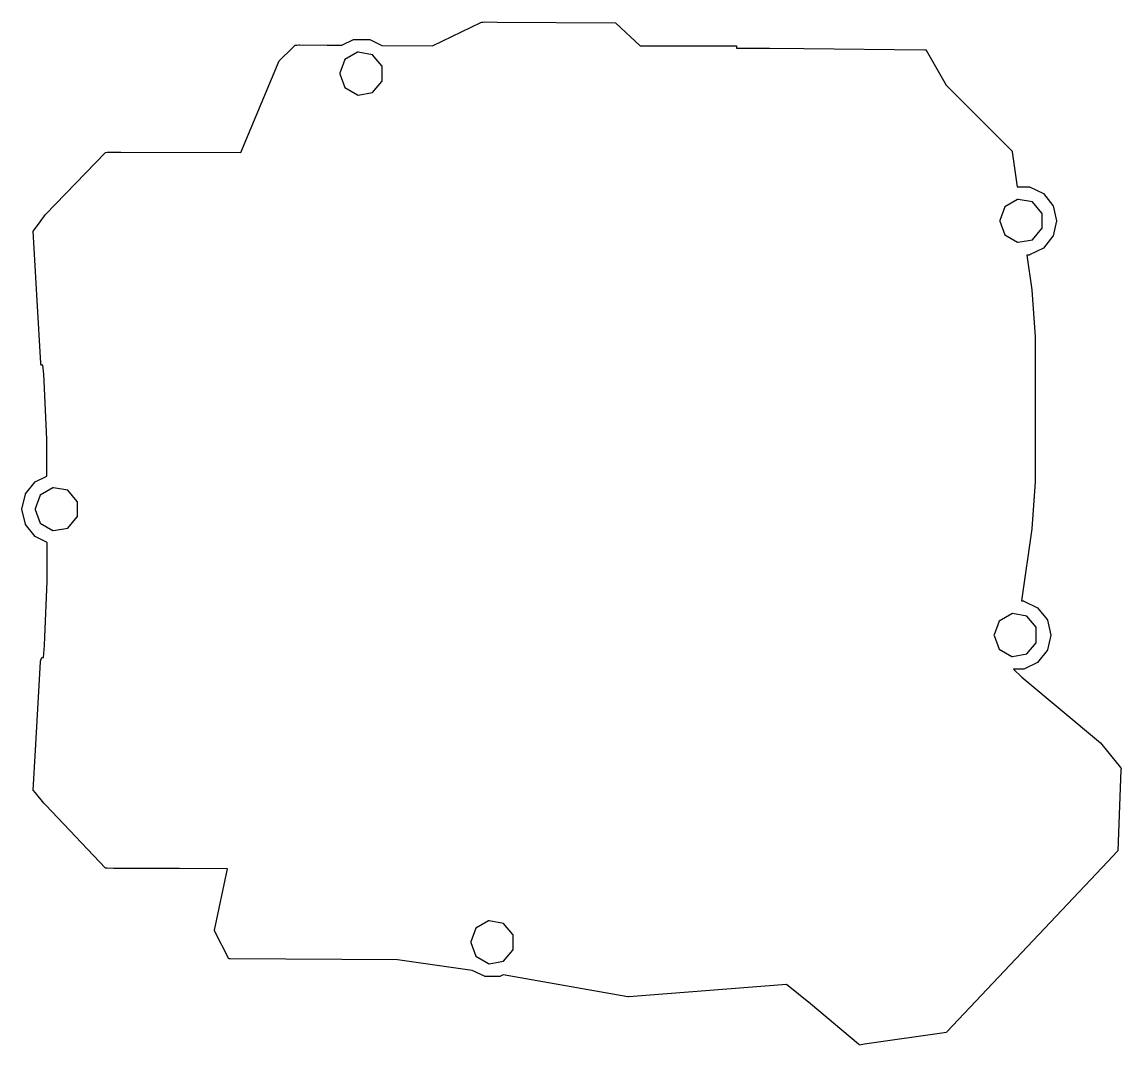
# Model space of a CAD drawing. Extents: x -115 to 18, y 47 to 171.
import ezdxf

# ---------------------------------------------------------------- set-up
doc = ezdxf.new("R2010")
doc.units = 0
doc.layers.get('0').update_dxf_attribs({"linetype": 'CONTINUOUS'})

msp = doc.modelspace()

# ---------------------------------------------------------------- linework, layer by layer
at = {"color": 7}
for points in [[(18.097175, 80.7702), (18.089175, 80.5421), (17.706175, 70.7128), (17.639175, 70.642), (17.637175, 70.6404), (17.637175, 70.6404), (17.637175, 70.6404), (16.477175, 69.4114), (-3.044425, 48.742), (-3.048225, 48.7379), (-3.112825, 48.6696), (-13.070625, 47.2249), (-13.665825, 47.1385), (-13.665825, 47.1385), (-13.728125, 47.1909), (-13.729325, 47.1918), (-13.783725, 47.2375), (-19.635725, 52.1479), (-22.549525, 54.4844), (-41.697225, 52.988), (-41.830425, 52.9776), (-56.946125, 55.6429), (-57.278625, 55.4828), (-57.310025, 55.4677), (-59.202825, 55.4677), (-59.234225, 55.4828), (-60.727525, 56.2019), (-69.812325, 57.4904), (-90.149505, 57.599), (-90.277215, 57.5996), (-90.277215, 57.5996), (-90.288445, 57.6212), (-90.288565, 57.6214), (-92.049615, 60.9979), (-92.049615, 60.9979), (-92.049525, 60.9985), (-92.035005, 61.0854), (-90.460985, 68.5359), (-96.285065, 68.5575), (-104.23209, 68.5869), (-104.32459, 68.5873), (-105.06627, 68.6098), (-105.27643, 68.6253), (-105.27644, 68.6253), (-105.27844, 68.6254), (-112.5218, 76.2566), (-112.7527, 76.512), (-113.7992, 77.7746), (-114.0502, 78.0774), (-114.0502, 78.0774), (-113.7801, 82.9472), (-113.186, 93.6581), (-113.181, 93.7477), (-113.0012, 94.184), (-112.9084, 94.1837), (-112.8151, 94.1833), (-112.6894, 95.6476), (-112.6894, 95.6476), (-112.6443, 96.7129), (-112.3606, 103.4148), (-112.3718, 108.1884), (-113.8213, 108.8864), (-114.9797, 110.339), (-115.0014, 110.3663), (-115.0094, 110.4002), (-115.4229, 112.2116), (-115.0094, 114.0229), (-115.0014, 114.0569), (-114.9797, 114.0841), (-113.8213, 115.53673), (-112.3907, 116.22566), (-112.3911, 116.41141), (-112.4012, 120.71741), (-112.4012, 120.71741), (-112.7322, 127.75722), (-112.7733, 128.63084), (-112.7733, 128.63084), (-112.8699, 129.70265), (-112.9473, 129.70294), (-113.042, 129.70329), (-113.1462, 129.84314), (-113.1512, 129.93542), (-113.5773, 137.5486), (-114.05, 145.9927), (-114.05, 145.9927), (-113.5434, 146.6871), (-112.7005, 147.8424), (-112.55, 148.0098), (-105.27159, 155.5512), (-105.26959, 155.5512), (-105.09311, 155.5616), (-105.09246, 155.5616), (-104.74324, 155.5796), (-104.64834, 155.5792), (-104.6481, 155.5792), (-103.42911, 155.5747), (-88.828275, 155.5206), (-84.163625, 166.6729), (-84.163625, 166.6729), (-82.547925, 168.2457), (-82.223325, 168.5617), (-82.221325, 168.5618), (-82.221325, 168.5618), (-82.047725, 168.5781), (-82.047225, 168.5782), (-81.776625, 168.595), (-81.683325, 168.5945), (-78.341625, 168.5767), (-78.341625, 168.5767), (-78.341625, 168.5767), (-76.551925, 168.5672), (-75.134725, 169.2497), (-75.103325, 169.2648), (-73.210525, 169.2648), (-73.179125, 169.2497), (-71.708225, 168.5413), (-65.547025, 168.5084), (-59.675125, 171.3191), (-59.571325, 171.3562), (-59.414825, 171.3736), (-59.254425, 171.3883), (-57.673725, 171.3771), (-43.300725, 171.2758), (-43.278625, 171.2551), (-40.318425, 168.4885), (-28.621625, 168.4885), (-28.621625, 168.2268), (-24.645025, 168.1915), (-24.644625, 168.1915), (-24.627425, 168.1913), (-20.421725, 168.1498), (-5.725825, 167.9895), (-5.665525, 167.9889), (-5.580925, 167.9879), (-5.571425, 167.9713), (-3.135325, 163.7001), (4.864875, 155.7001), (4.875875, 155.6223), (5.480875, 151.3794), (6.960875, 151.3794), (6.992875, 151.3643), (8.666875, 150.5582), (9.824875, 149.1056), (9.846875, 149.0783), (9.853875, 149.0444), (10.267875, 147.233), (9.853875, 145.4217), (9.846875, 145.3877), (9.824875, 145.3605), (8.666875, 143.9079), (6.992875, 143.1018), (6.960875, 143.0866), (6.662875, 143.0866), (7.264875, 138.866), (7.266875, 138.8387), (7.663875, 133.15701), (7.663875, 133.0721), (7.663875, 115.55969), (7.661875, 115.53259), (7.264875, 109.8284), (6.026875, 101.076), (6.262875, 101.076), (6.294875, 101.0609), (7.968875, 100.2548), (9.126875, 98.8022), (9.148875, 98.775), (9.156875, 98.741), (9.569875, 96.9297), (9.156875, 95.1183), (9.148875, 95.0843), (9.126875, 95.0571), (7.968875, 93.6045), (6.294875, 92.7984), (6.262875, 92.7833), (5.050875, 92.7833), (6.059875, 91.8265), (15.586875, 83.833), (18.031875, 80.8506)], [(-71.665325, 164.2113), (-71.665325, 166.0255), (-71.694825, 166.0607), (-72.831525, 167.4153), (-74.572925, 167.7224), (-74.618125, 167.7303), (-74.657925, 167.7074), (-76.189325, 166.8232), (-76.794125, 165.1615), (-76.809825, 165.1184), (-76.794125, 165.0753), (-76.189325, 163.4136), (-74.657925, 162.5294), (-74.618125, 162.5065), (-74.572925, 162.5144), (-72.831525, 162.8215), (-71.694825, 164.1761)], [(8.506175, 146.3259), (8.506175, 148.1401), (8.477175, 148.1753), (7.340175, 149.5299), (5.599175, 149.837), (5.553175, 149.845), (5.514175, 149.822), (3.982175, 148.9378), (3.377175, 147.2762), (3.362175, 147.233), (3.377175, 147.1899), (3.982175, 145.5282), (5.514175, 144.644), (5.553175, 144.6211), (5.599175, 144.629), (7.340175, 144.9361), (8.477175, 146.2907)], [(-108.67743, 111.3045), (-108.67743, 113.1187), (-108.70693, 113.1539), (-109.84353, 114.5085), (-111.58503, 114.8156), (-111.63023, 114.8235), (-111.67003, 114.8006), (-113.20143, 113.9164), (-113.80623, 112.2547), (-113.82193, 112.2116), (-113.80623, 112.1685), (-113.20143, 110.5068), (-111.67003, 109.6226), (-111.63023, 109.5996), (-111.58503, 109.6076), (-109.84353, 109.9147), (-108.70693, 111.2693)], [(7.808175, 96.0225), (7.808175, 97.8368), (7.779175, 97.8719), (6.642175, 99.2266), (4.901175, 99.5336), (4.855175, 99.5416), (4.816175, 99.5186), (3.284175, 98.6345), (2.679175, 96.9728), (2.663975, 96.9297), (2.679175, 96.8865), (3.284175, 95.2248), (4.816175, 94.3407), (4.855175, 94.3177), (4.901175, 94.3257), (6.642175, 94.6327), (7.779175, 95.9874)], [(-55.764125, 58.7069), (-55.764125, 60.5212), (-55.793625, 60.5563), (-56.930325, 61.911), (-58.671825, 62.218), (-58.717025, 62.226), (-58.756725, 62.203), (-60.288225, 61.3189), (-60.893025, 59.6572), (-60.908725, 59.6141), (-60.893025, 59.5709), (-60.288225, 57.9092), (-58.756725, 57.0251), (-58.717025, 57.0021), (-58.671825, 57.0101), (-56.930325, 57.3171), (-55.793625, 58.6718)]]:
    msp.add_lwpolyline(points, close=True, dxfattribs=at)

doc.saveas('drawing.dxf')
